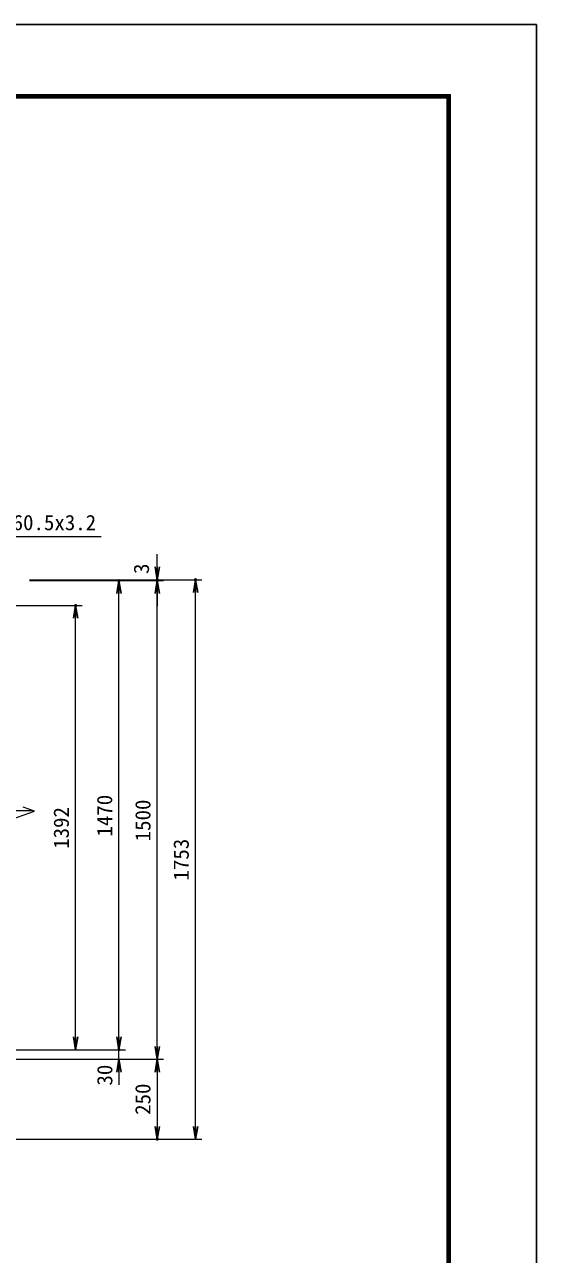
# Model space of a CAD drawing. Units: millimetres, scale not verified. Extents: x -4200 to 4200, y -2970 to 2970.
# Drawn here: x 2596 to 4200, y -884 to 2970 of the extents above; entities that cross this region are included whole.
import ezdxf
from ezdxf.enums import TextEntityAlignment as Align

# ---------------------------------------------------------------- set-up
doc = ezdxf.new("R2010")
doc.units = ezdxf.units.MM
doc.header["$LTSCALE"] = 10
doc.header["$PDMODE"] = 32
doc.header["$PDSIZE"] = 5
for name, color, linetype, lineweight in [('0-0_D-STR-TXT', 7, 'Continuous', 13), ('0-1_D-STR-DIM', 7, 'Continuous', 13), ('0-5_D-STR2', 7, 'Continuous', 13), ('0-C_D-TTL', 7, 'Continuous', 25)]:
    doc.layers.add(name, color=color, linetype=linetype, lineweight=lineweight)
doc.layers.add('0-9_0', color=7, linetype='Continuous')
doc.layers.add('0-A_Defpoints', color=6, linetype='Continuous')
doc.styles.add('ＭＳ ゴシック', font='')
doc.styles.get('ＭＳ ゴシック').set_extended_font_data('MS Gothic')

# ---------------------------------------------------------------- blocks, each defined once
blk = doc.blocks.new('_Open')
at = {"layer": '0-9_0'}
blk.add_line((-10, 1.667), (0, 0), dxfattribs=at)
blk.add_lwpolyline([(-10, -1.667), (0, 0), (-10, 0)], dxfattribs=at)

msp = doc.modelspace()

# ---------------------------------------------------------------- linework, layer by layer
at = {"layer": '0-0_D-STR-TXT'}
msp.add_lwpolyline([(2836.52, 1364.78), (2338.73, 1364.78), (2272.76, 1119.92)], dxfattribs=at)
at = {"layer": '0-1_D-STR-DIM'}
for p, q in [((3011.99, 1270.68), (3011.99, 1310.68)), ((2611.99, 1230.68), (3151.99, 1230.68)), ((2611.99, 1230.68), (3031.99, 1230.68)), ((2611.99, 1227.68), (2911.99, 1227.68)), ((2611.99, 1227.68), (3031.99, 1227.68)), ((2611.99, 1227.68), (3031.99, 1227.68)), ((3011.99, 1227.68), (3011.99, 1230.68)), ((2891.99, -202.32), (2891.99, 1187.68)), ((3011.99, -232.32), (3011.99, 1187.68)), ((3011.99, 1187.68), (3011.99, 1147.68)), ((3131.99, -482.32), (3131.99, 1190.68)), ((2189.54, 1149.68), (2776.31, 1149.68)), ((2756.31, -202.32), (2756.31, 1109.68)), ((2891.99, -202.32), (2891.99, -162.32)), ((2195.99, -242.32), (2776.31, -242.32)), ((2611.99, -242.32), (2911.99, -242.32)), ((2611.99, -242.32), (2911.99, -242.32)), ((2891.99, -272.32), (2891.99, -242.32)), ((2411.99, -272.32), (2911.99, -272.32)), ((2411.99, -272.32), (3031.99, -272.32)), ((2411.99, -272.32), (3031.99, -272.32)), ((2891.99, -312.32), (2891.99, -352.32)), ((3011.99, -312.32), (3011.99, -482.32)), ((2292.24, -522.32), (3151.99, -522.32)), ((2292.24, -522.32), (3031.99, -522.32))]:
    msp.add_line(p, q, dxfattribs=at)
at = {"layer": '0-5_D-STR2'}
for p, q in [((2286.99, 507.68), (2621.26, 507.68)), ((2556.75, 479.86), (2627.23, 505.51)), ((2627.23, 505.51), (2591.99, 518.34))]:
    msp.add_line(p, q, dxfattribs=at)
at = {"layer": '0-A_Defpoints'}
for p in [(3011.99, 1230.68), (3131.99, 1230.68), (2891.99, 1227.68), (3011.99, 1227.68), (2756.31, 1149.68), (2891.99, -242.32), (3011.99, -522.32)]:
    msp.add_point(p, dxfattribs=at)
at = {"layer": '0-C_D-TTL', "color": 2}
msp.add_lwpolyline([(-4200, 2970), (4200, 2970), (4200, -2970), (-4200, -2970)], close=True, dxfattribs=at)
at = {"layer": '0-C_D-TTL'}
for points in [[(-3930, 2750), (3930, 2750), (3930, -2750), (-3930, -2750)], [(-3927.5, 2747.5), (3927.5, 2747.5), (3927.5, -2747.5), (-3927.5, -2747.5)], [(-3925, 2745), (3925, 2745), (3925, -2745), (-3925, -2745)], [(-3922.5, 2742.5), (3922.5, 2742.5), (3922.5, -2742.5), (-3922.5, -2742.5)], [(-3920, 2740), (3920, 2740), (3920, -2740), (-3920, -2740)]]:
    msp.add_lwpolyline(points, close=True, dxfattribs=at)

# ---------------------------------------------------------------- block references
at = {"layer": '0-1_D-STR-DIM', "xscale": 4, "yscale": 4}
for p, rotation in [((3011.99, 1230.68), 270), ((2891.99, 1227.68), 90), ((3011.99, 1227.68), 90), ((3011.99, 1227.68), 90), ((3131.99, 1230.68), 90), ((2756.31, 1149.68), 90), ((2756.31, -242.32), 270), ((2891.99, -242.32), 270), ((2891.99, -242.32), 270), ((3011.99, -272.32), 270), ((2891.99, -272.32), 90), ((3011.99, -272.32), 90), ((3011.99, -522.32), 270), ((3131.99, -522.32), 270)]:
    msp.add_blockref('_Open', p, dxfattribs=dict(at, rotation=rotation))

# ---------------------------------------------------------------- texts
at = {"layer": '0-0_D-STR-TXT', "style": 'ＭＳ ゴシック'}
msp.add_text('門柱 φ60.5x3.2', height=48.09, dxfattribs=at).set_placement((2345.16, 1371.24), align=Align.BOTTOM_LEFT)
at = {"layer": '0-1_D-STR-DIM', "style": 'ＭＳ ゴシック'}
for s, p in [('3', (3000.58, 1248.57)), ('1470', (2885.24, 425.78)), ('1392', (2749.56, 387.31)), ('1500', (3005.24, 410.78)), ('1753', (3125.24, 287.93)), ('30', (2885.69, -354.51)), ('250', (3005.24, -446.32))]:
    msp.add_text(s, height=48.09, rotation=90, dxfattribs=at).set_placement(p, align=Align.BOTTOM_LEFT)

doc.saveas('drawing.dxf')
